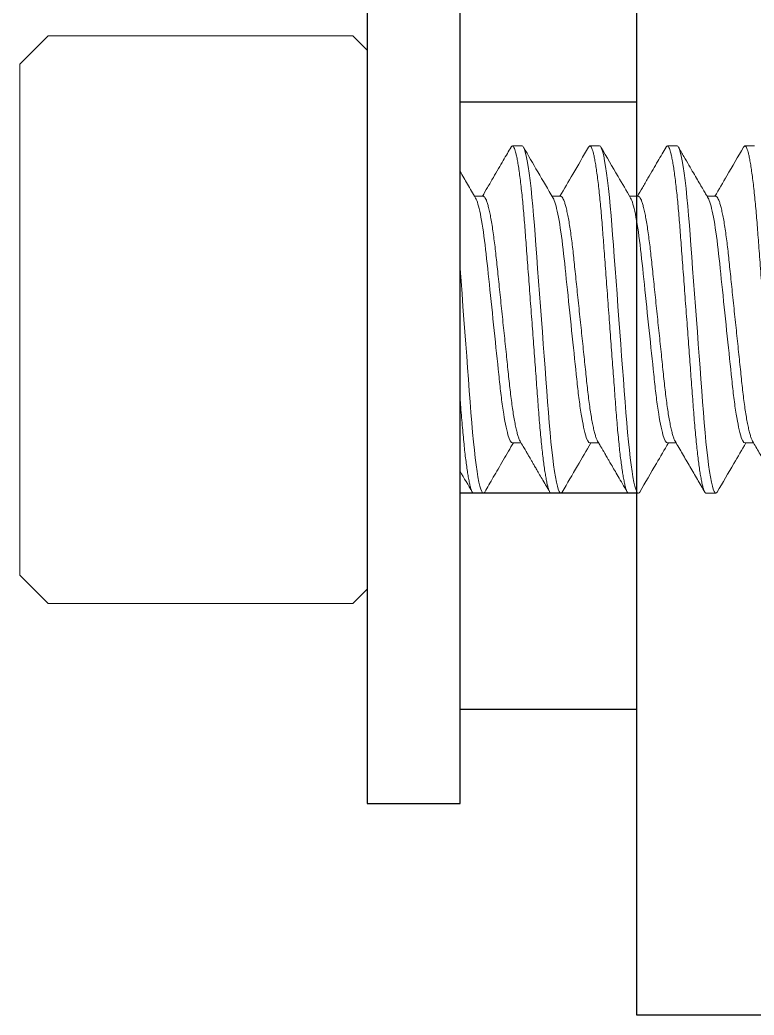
# Model space of a CAD drawing. Header units: inches. Extents: x -1 to 66.5, y -11.9 to 25.2.
# Drawn here: x 46.7561 to 46.9929, y 13.3646 to 13.6855 of the extents above; entities that cross this region are included whole.
import ezdxf

# ---------------------------------------------------------------- set-up
doc = ezdxf.new("R2010")
doc.units = ezdxf.units.IN
doc.header["$MEASUREMENT"] = 0
doc.linetypes.add('SLD-Solid', pattern=[0])
doc.layers.add('Fastener', color=134, linetype='Continuous')
doc.layers.add('Solenoid', color=6, linetype='Continuous')

msp = doc.modelspace()

# ---------------------------------------------------------------- linework, layer by layer
at = {"layer": 'Fastener'}
for p, q in [((46.86806, 13.71454), (46.86806, 13.43283)), ((46.89806, 13.43283), (46.89806, 13.71454)), ((46.86806, 13.43283), (46.89806, 13.43283))]:
    msp.add_line(p, q, dxfattribs=at)
at = {"layer": 'Fastener', "linetype": 'SLD-Solid', "lineweight": 15}
for p, q in [((46.76521, 13.68033), (46.75606, 13.67118)), ((46.86348, 13.68033), (46.76521, 13.68033)), ((46.86806, 13.67575), (46.86348, 13.68033)), ((46.86806, 13.67575), (46.86806, 13.58883)), ((46.75606, 13.58883), (46.75606, 13.67118)), ((46.91806, 13.64483), (46.91493, 13.64483)), ((46.94306, 13.64483), (46.93993, 13.64483)), ((46.96806, 13.64483), (46.96493, 13.64483)), ((46.99306, 13.64483), (46.98993, 13.64483)), ((46.90556, 13.62859), (46.90274, 13.62859)), ((46.93056, 13.62859), (46.92774, 13.62859)), ((46.95556, 13.62859), (46.95274, 13.62859)), ((46.98056, 13.62859), (46.97774, 13.62859)), ((46.75606, 13.50648), (46.75606, 13.58883)), ((46.86806, 13.58883), (46.86806, 13.5019)), ((46.91493, 13.54907), (46.91775, 13.54907)), ((46.93993, 13.54907), (46.94275, 13.54907)), ((46.96493, 13.54907), (46.96775, 13.54907)), ((46.98993, 13.54907), (46.99275, 13.54907)), ((46.90243, 13.53283), (46.90556, 13.53283)), ((46.92743, 13.53283), (46.93056, 13.53283)), ((46.95243, 13.53283), (46.95556, 13.53283)), ((46.97743, 13.53283), (46.98056, 13.53283)), ((46.75606, 13.50648), (46.76521, 13.49733)), ((46.86348, 13.49733), (46.86806, 13.5019)), ((46.76521, 13.49733), (46.86348, 13.49733))]:
    msp.add_line(p, q, dxfattribs=at)
at = {"layer": 'Fastener', "linetype": 'SLD-Solid', "lineweight": 15, "flags": 128}
for points in [[(46.931, 13.53324), (46.9308, 13.53295), (46.93056, 13.53283), (46.9303, 13.53297), (46.93002, 13.5334), (46.92974, 13.53412), (46.92944, 13.53515), (46.92914, 13.53648), (46.92883, 13.53811), (46.92854, 13.53992), (46.92824, 13.54197), (46.92795, 13.54425), (46.92766, 13.54673), (46.92738, 13.54941), (46.92709, 13.55243), (46.9268, 13.55561), (46.92654, 13.5589), (46.92628, 13.5623), (46.92601, 13.56588), (46.92574, 13.56962), (46.92546, 13.57329), (46.92518, 13.57708), (46.92489, 13.58095), (46.9246, 13.58487), (46.92431, 13.58883), (46.92399, 13.59302), (46.92369, 13.59719), (46.92338, 13.60128), (46.92308, 13.60527), (46.9228, 13.60912), (46.92252, 13.61282), (46.92227, 13.61615), (46.92203, 13.61933), (46.92178, 13.62242), (46.92151, 13.6254), (46.92124, 13.62825), (46.92094, 13.63108), (46.92063, 13.6337), (46.92032, 13.63608), (46.92001, 13.6382), (46.91969, 13.64004), (46.91939, 13.64159), (46.9191, 13.64277), (46.91883, 13.64368), (46.91856, 13.64433), (46.9183, 13.64471), (46.91806, 13.64483), (46.91806, 13.64483)], [(46.956, 13.53324), (46.9558, 13.53295), (46.95556, 13.53283), (46.9553, 13.53297), (46.95502, 13.5334), (46.95474, 13.53412), (46.95444, 13.53515), (46.95414, 13.53648), (46.95383, 13.53811), (46.95354, 13.53992), (46.95324, 13.54197), (46.95295, 13.54425), (46.95266, 13.54673), (46.95238, 13.54941), (46.95209, 13.55243), (46.9518, 13.55561), (46.95154, 13.5589), (46.95128, 13.5623), (46.95101, 13.56588), (46.95074, 13.56962), (46.95046, 13.57329), (46.95018, 13.57708), (46.94989, 13.58095), (46.9496, 13.58487), (46.94931, 13.58883), (46.94899, 13.59302), (46.94869, 13.59719), (46.94838, 13.60128), (46.94808, 13.60527), (46.9478, 13.60912), (46.94752, 13.61282), (46.94727, 13.61615), (46.94703, 13.61933), (46.94678, 13.62242), (46.94651, 13.6254), (46.94624, 13.62825), (46.94594, 13.63108), (46.94563, 13.6337), (46.94532, 13.63608), (46.94501, 13.6382), (46.94469, 13.64004), (46.94439, 13.64159), (46.9441, 13.64277), (46.94383, 13.64368), (46.94356, 13.64433), (46.9433, 13.64471), (46.94306, 13.64483), (46.94306, 13.64483)], [(46.981, 13.53324), (46.9808, 13.53295), (46.98056, 13.53283), (46.9803, 13.53297), (46.98002, 13.5334), (46.97974, 13.53412), (46.97944, 13.53515), (46.97914, 13.53648), (46.97883, 13.53811), (46.97854, 13.53992), (46.97824, 13.54197), (46.97795, 13.54425), (46.97766, 13.54673), (46.97738, 13.54941), (46.97709, 13.55243), (46.9768, 13.55561), (46.97654, 13.5589), (46.97628, 13.5623), (46.97601, 13.56588), (46.97574, 13.56962), (46.97546, 13.57329), (46.97518, 13.57708), (46.97489, 13.58095), (46.9746, 13.58487), (46.97431, 13.58883), (46.97399, 13.59302), (46.97369, 13.59719), (46.97338, 13.60128), (46.97308, 13.60527), (46.9728, 13.60912), (46.97252, 13.61282), (46.97227, 13.61615), (46.97203, 13.61933), (46.97178, 13.62242), (46.97151, 13.6254), (46.97124, 13.62825), (46.97094, 13.63108), (46.97063, 13.6337), (46.97032, 13.63608), (46.97001, 13.6382), (46.96969, 13.64004), (46.96939, 13.64159), (46.9691, 13.64277), (46.96883, 13.64368), (46.96856, 13.64433), (46.9683, 13.64471), (46.96806, 13.64483), (46.96806, 13.64483)], [(46.906, 13.53324), (46.9058, 13.53295), (46.90556, 13.53283), (46.9053, 13.53297), (46.90502, 13.5334), (46.90474, 13.53412), (46.90444, 13.53515), (46.90414, 13.53648), (46.90383, 13.53811), (46.90354, 13.53992), (46.90324, 13.54197), (46.90295, 13.54425), (46.90266, 13.54673), (46.90238, 13.54941), (46.90209, 13.55243), (46.9018, 13.55561), (46.90154, 13.5589), (46.90128, 13.5623), (46.90101, 13.56588), (46.90074, 13.56962), (46.90046, 13.57329), (46.90018, 13.57708), (46.89989, 13.58095), (46.8996, 13.58487), (46.89931, 13.58883), (46.89899, 13.59302), (46.89869, 13.59719), (46.89838, 13.60128), (46.89808, 13.60527), (46.89806, 13.60563)]]:
    msp.add_lwpolyline(points, dxfattribs=at)
at = {"layer": 'Fastener', "linetype": 'SLD-Solid', "lineweight": 15}
for points, knots in [([(46.91449, 13.64444), (46.9141, 13.64377), (46.91326, 13.64232), (46.91192, 13.64002), (46.91041, 13.63742), (46.90873, 13.63454), (46.90699, 13.63157), (46.90581, 13.62955), (46.90525, 13.62859)], [0, 0, 0, 0, 0.127459, 0.273038, 0.43669, 0.618357, 0.817973, 1, 1, 1, 1]), ([(46.92743, 13.53283), (46.92735, 13.53286), (46.92717, 13.53291), (46.9269, 13.53335), (46.92661, 13.53408), (46.92632, 13.5351), (46.92601, 13.53644), (46.92571, 13.53804), (46.92541, 13.53988), (46.92512, 13.54193), (46.92482, 13.5442), (46.92453, 13.54669), (46.92425, 13.54943), (46.92396, 13.55239), (46.92368, 13.55556), (46.92341, 13.55886), (46.92316, 13.56229), (46.92289, 13.56588), (46.92262, 13.56955), (46.92234, 13.57329), (46.92206, 13.57708), (46.92177, 13.58095), (46.92148, 13.58487), (46.92118, 13.58891), (46.92087, 13.59302), (46.92056, 13.59719), (46.92026, 13.60128), (46.91996, 13.60527), (46.91967, 13.60912), (46.9194, 13.61275), (46.91915, 13.61616), (46.91891, 13.61937), (46.91865, 13.62246), (46.91839, 13.62544), (46.91811, 13.62834), (46.91781, 13.63113), (46.9175, 13.63375), (46.91719, 13.63613), (46.91688, 13.63825), (46.91657, 13.64009), (46.91627, 13.6416), (46.91598, 13.64281), (46.9157, 13.64372), (46.91543, 13.64437), (46.91518, 13.64475), (46.91493, 13.64487), (46.9147, 13.64477), (46.91455, 13.64451), (46.91449, 13.64441)], [0, 0, 0, 0, 0.021662, 0.043686, 0.066022, 0.088616, 0.11141, 0.134342, 0.156034, 0.177737, 0.199398, 0.220961, 0.242374, 0.264864, 0.287073, 0.308947, 0.330516, 0.352339, 0.374503, 0.395667, 0.417042, 0.438577, 0.460221, 0.48192, 0.504932, 0.527878, 0.550696, 0.573322, 0.595699, 0.61777, 0.638257, 0.658614, 0.679288, 0.700253, 0.721466, 0.744181, 0.767062, 0.790044, 0.813064, 0.836056, 0.858955, 0.880405, 0.901664, 0.922686, 0.943424, 0.963839, 0.985501, 1, 1, 1, 1]), ([(46.92807, 13.62803), (46.92642, 13.63085), (46.92322, 13.63632), (46.92004, 13.64179), (46.9185, 13.64444)], [0, 0, 0, 0, 0.515851, 1, 1, 1, 1]), ([(46.93949, 13.64444), (46.9378, 13.64154), (46.93473, 13.63625), (46.93164, 13.63097), (46.93025, 13.62859)], [0, 0, 0, 0, 0.549896, 1, 1, 1, 1]), ([(46.95243, 13.53283), (46.95235, 13.53286), (46.95217, 13.53291), (46.9519, 13.53335), (46.95161, 13.53408), (46.95132, 13.5351), (46.95101, 13.53644), (46.95071, 13.53804), (46.95041, 13.53988), (46.95012, 13.54193), (46.94982, 13.5442), (46.94953, 13.54669), (46.94925, 13.54943), (46.94896, 13.55239), (46.94868, 13.55556), (46.94841, 13.55886), (46.94816, 13.56229), (46.94789, 13.56588), (46.94762, 13.56955), (46.94734, 13.57329), (46.94706, 13.57708), (46.94677, 13.58095), (46.94648, 13.58487), (46.94618, 13.58891), (46.94587, 13.59302), (46.94556, 13.59719), (46.94526, 13.60128), (46.94496, 13.60527), (46.94467, 13.60912), (46.9444, 13.61275), (46.94415, 13.61616), (46.94391, 13.61937), (46.94365, 13.62246), (46.94339, 13.62544), (46.94311, 13.62834), (46.94281, 13.63113), (46.9425, 13.63375), (46.94219, 13.63613), (46.94188, 13.63825), (46.94157, 13.64009), (46.94127, 13.6416), (46.94098, 13.64281), (46.9407, 13.64372), (46.94043, 13.64437), (46.94018, 13.64475), (46.93993, 13.64487), (46.9397, 13.64477), (46.93955, 13.64451), (46.93949, 13.64441)], [0, 0, 0, 0, 0.021664, 0.043689, 0.066026, 0.088621, 0.111416, 0.13435, 0.156042, 0.177747, 0.199408, 0.220972, 0.242386, 0.264878, 0.287088, 0.308963, 0.330533, 0.352357, 0.374522, 0.395687, 0.417063, 0.4386, 0.460245, 0.481945, 0.504958, 0.527906, 0.550725, 0.573352, 0.59573, 0.617802, 0.63829, 0.658649, 0.679323, 0.700289, 0.721503, 0.74422, 0.767102, 0.790086, 0.813107, 0.8361, 0.859, 0.880451, 0.901711, 0.922734, 0.943473, 0.963889, 0.985553, 1, 1, 1, 1]), ([(46.95307, 13.62803), (46.95172, 13.63034), (46.94852, 13.6358), (46.94534, 13.64128), (46.94349, 13.64444)], [0, 0, 0, 0, 0.422079, 1, 1, 1, 1]), ([(46.96449, 13.64444), (46.96407, 13.64372), (46.96319, 13.6422), (46.9618, 13.6398), (46.96027, 13.63718), (46.95861, 13.63433), (46.95692, 13.63144), (46.95579, 13.6295), (46.95525, 13.62859)], [0, 0, 0, 0, 0.1366309, 0.2877085, 0.4531892, 0.6330276, 0.827174, 1, 1, 1, 1]), ([(46.97743, 13.53283), (46.97735, 13.53286), (46.97717, 13.53291), (46.9769, 13.53335), (46.97661, 13.53408), (46.97632, 13.5351), (46.97601, 13.53644), (46.97571, 13.53804), (46.97541, 13.53988), (46.97512, 13.54193), (46.97482, 13.5442), (46.97453, 13.54669), (46.97425, 13.54943), (46.97396, 13.55239), (46.97368, 13.55556), (46.97341, 13.55886), (46.97316, 13.56229), (46.97289, 13.56588), (46.97262, 13.56955), (46.97234, 13.57329), (46.97206, 13.57708), (46.97177, 13.58095), (46.97148, 13.58487), (46.97118, 13.58891), (46.97087, 13.59302), (46.97056, 13.59719), (46.97026, 13.60128), (46.96996, 13.60527), (46.96967, 13.60912), (46.9694, 13.61275), (46.96915, 13.61616), (46.96891, 13.61937), (46.96865, 13.62246), (46.96839, 13.62544), (46.96811, 13.62834), (46.96781, 13.63113), (46.9675, 13.63375), (46.96719, 13.63613), (46.96688, 13.63825), (46.96657, 13.64009), (46.96627, 13.6416), (46.96598, 13.64281), (46.9657, 13.64372), (46.96543, 13.64437), (46.96518, 13.64475), (46.96493, 13.64487), (46.9647, 13.64477), (46.96455, 13.64451), (46.96449, 13.64441)], [0, 0, 0, 0, 0.021665, 0.043691, 0.06603, 0.088627, 0.111423, 0.134358, 0.156052, 0.177758, 0.199421, 0.220986, 0.242402, 0.264895, 0.287106, 0.308983, 0.330554, 0.35238, 0.374546, 0.395713, 0.41709, 0.438628, 0.460275, 0.481976, 0.504991, 0.52794, 0.55076, 0.573389, 0.595768, 0.617842, 0.638331, 0.658691, 0.679367, 0.700335, 0.72155, 0.744268, 0.767151, 0.790137, 0.813159, 0.836154, 0.859056, 0.880508, 0.901769, 0.922793, 0.943534, 0.963952, 0.985616, 1, 1, 1, 1]), ([(46.97807, 13.62803), (46.97786, 13.62838), (46.9774, 13.62917), (46.97662, 13.6305), (46.97568, 13.63211), (46.97456, 13.63402), (46.97328, 13.63622), (46.97184, 13.6387), (46.97022, 13.64148), (46.96909, 13.64342), (46.96849, 13.64444)], [0, 0, 0, 0, 0.06359, 0.144676, 0.24328, 0.359424, 0.493133, 0.644442, 0.813383, 1, 1, 1, 1]), ([(46.98949, 13.64444), (46.9877, 13.64136), (46.98463, 13.63608), (46.98154, 13.6308), (46.98025, 13.62859)], [0, 0, 0, 0, 0.582232, 1, 1, 1, 1]), ([(47.00243, 13.53283), (47.00235, 13.53286), (47.00217, 13.53291), (47.0019, 13.53335), (47.00161, 13.53408), (47.00132, 13.5351), (47.00101, 13.53644), (47.00071, 13.53804), (47.00041, 13.53988), (47.00012, 13.54193), (46.99982, 13.5442), (46.99953, 13.54669), (46.99925, 13.54943), (46.99896, 13.55239), (46.99868, 13.55556), (46.99841, 13.55886), (46.99816, 13.56229), (46.99789, 13.56588), (46.99762, 13.56955), (46.99734, 13.57329), (46.99706, 13.57708), (46.99677, 13.58095), (46.99648, 13.58487), (46.99618, 13.58891), (46.99587, 13.59302), (46.99556, 13.59719), (46.99526, 13.60128), (46.99496, 13.60527), (46.99467, 13.60912), (46.9944, 13.61275), (46.99415, 13.61616), (46.99391, 13.61937), (46.99365, 13.62246), (46.99339, 13.62544), (46.99311, 13.62834), (46.99281, 13.63113), (46.9925, 13.63375), (46.99219, 13.63613), (46.99188, 13.63825), (46.99157, 13.64009), (46.99127, 13.6416), (46.99098, 13.64281), (46.9907, 13.64372), (46.99043, 13.64437), (46.99018, 13.64475), (46.98993, 13.64487), (46.9897, 13.64477), (46.98955, 13.64451), (46.98949, 13.64441)], [0, 0, 0, 0, 0.021663, 0.043688, 0.066026, 0.088621, 0.111416, 0.134349, 0.156042, 0.177746, 0.199408, 0.220972, 0.242386, 0.264877, 0.287087, 0.308963, 0.330532, 0.352356, 0.374521, 0.395687, 0.417062, 0.438599, 0.460244, 0.481944, 0.504957, 0.527905, 0.550723, 0.573351, 0.595728, 0.617801, 0.638289, 0.658647, 0.679322, 0.700288, 0.721502, 0.744218, 0.7671, 0.790084, 0.813105, 0.836098, 0.858998, 0.880449, 0.901709, 0.922732, 0.943471, 0.963887, 0.985551, 1, 1, 1, 1]), ([(46.90307, 13.62803), (46.90219, 13.62952), (46.90052, 13.63238), (46.89885, 13.63524), (46.89806, 13.6366)], [0, 0, 0, 0, 0.2735344, 0.5226997, 0.5226997, 0.5226997, 0.5226997]), ([(46.91493, 13.54907), (46.91451, 13.54907), (46.91401, 13.54993), (46.91298, 13.55353), (46.91244, 13.55626), (46.91167, 13.56133), (46.91143, 13.56317), (46.91096, 13.56704), (46.91076, 13.56904), (46.91008, 13.57546), (46.90957, 13.58032), (46.90853, 13.59032), (46.90799, 13.59545), (46.907, 13.6049), (46.90659, 13.6091), (46.90565, 13.6168), (46.90513, 13.62024), (46.90407, 13.62545), (46.90354, 13.62721), (46.90307, 13.62803)], [0, 0, 0, 0, 0.125, 0.125, 0.25, 0.25, 0.3125, 0.3125, 0.375, 0.375, 0.5, 0.5, 0.625, 0.625, 0.75, 0.75, 0.875, 0.875, 1, 1, 1, 1]), ([(46.91742, 13.54963), (46.91742, 13.54964), (46.9173, 13.54979), (46.91706, 13.55037), (46.9167, 13.5514), (46.91633, 13.55277), (46.91596, 13.5544), (46.91559, 13.5563), (46.91523, 13.55844), (46.91487, 13.56081), (46.91453, 13.56338), (46.9142, 13.56612), (46.91388, 13.56899), (46.91357, 13.57201), (46.91324, 13.57517), (46.91289, 13.57846), (46.91254, 13.58185), (46.91217, 13.58532), (46.9118, 13.58885), (46.91143, 13.5924), (46.91106, 13.59593), (46.9107, 13.59938), (46.91035, 13.6027), (46.91002, 13.60585), (46.90971, 13.60882), (46.90941, 13.61164), (46.90908, 13.61432), (46.90873, 13.61688), (46.90838, 13.61926), (46.90801, 13.62143), (46.90763, 13.62335), (46.90726, 13.62499), (46.90689, 13.62633), (46.90653, 13.62736), (46.90619, 13.62807), (46.90586, 13.62851), (46.90566, 13.62856), (46.90556, 13.62859)], [0, 0, 0, 0, 0.0011037, 0.0306617, 0.060576, 0.0907305, 0.1204632, 0.1501923, 0.1797998, 0.2091707, 0.2387189, 0.2678013, 0.2963216, 0.3248703, 0.3539772, 0.3830139, 0.4123936, 0.4420065, 0.4717374, 0.5020078, 0.5321537, 0.5620535, 0.5915919, 0.620662, 0.6486647, 0.6767023, 0.7052794, 0.7343041, 0.7642111, 0.7943614, 0.8246333, 0.8549021, 0.8850435, 0.9144055, 0.9434181, 0.9719801, 1, 1, 1, 1]), ([(46.93993, 13.54907), (46.93951, 13.54907), (46.93901, 13.54993), (46.93798, 13.55353), (46.93744, 13.55626), (46.93667, 13.56133), (46.93643, 13.56317), (46.93596, 13.56704), (46.93576, 13.56904), (46.93508, 13.57545), (46.93457, 13.58031), (46.93353, 13.59032), (46.93299, 13.59545), (46.932, 13.6049), (46.93159, 13.6091), (46.93065, 13.6168), (46.93013, 13.62024), (46.92907, 13.62545), (46.92855, 13.62721), (46.92807, 13.62803)], [0, 0, 0, 0, 0.125, 0.125, 0.25, 0.25, 0.3125, 0.3125, 0.375, 0.375, 0.5, 0.5, 0.625, 0.625, 0.75, 0.75, 0.875, 0.875, 1, 1, 1, 1]), ([(46.94242, 13.54963), (46.94242, 13.54964), (46.9423, 13.54979), (46.94206, 13.55037), (46.9417, 13.5514), (46.94133, 13.55277), (46.94096, 13.5544), (46.94059, 13.5563), (46.94023, 13.55844), (46.93987, 13.56081), (46.93953, 13.56338), (46.9392, 13.56612), (46.93888, 13.56899), (46.93857, 13.57201), (46.93824, 13.57517), (46.93789, 13.57846), (46.93754, 13.58185), (46.93717, 13.58532), (46.9368, 13.58885), (46.93643, 13.5924), (46.93606, 13.59593), (46.9357, 13.59938), (46.93535, 13.6027), (46.93502, 13.60585), (46.93471, 13.60882), (46.93441, 13.61164), (46.93408, 13.61432), (46.93373, 13.61688), (46.93338, 13.61926), (46.93301, 13.62143), (46.93263, 13.62335), (46.93226, 13.62499), (46.93189, 13.62633), (46.93153, 13.62736), (46.93119, 13.62807), (46.93086, 13.62851), (46.93066, 13.62856), (46.93056, 13.62859)], [0, 0, 0, 0, 0.0010211, 0.0305816, 0.0604983, 0.0906554, 0.1203905, 0.1501221, 0.179732, 0.2091053, 0.238656, 0.2677408, 0.2962634, 0.3248145, 0.3539238, 0.3829629, 0.412345, 0.4419604, 0.4716938, 0.5019667, 0.532115, 0.5620173, 0.5915582, 0.6206306, 0.6486357, 0.6766756, 0.705255, 0.7342821, 0.7641916, 0.7943444, 0.8246187, 0.8548902, 0.885034, 0.9143984, 0.9434134, 0.9719777, 1, 1, 1, 1]), ([(46.96493, 13.54907), (46.96451, 13.54907), (46.96401, 13.54993), (46.96298, 13.55353), (46.96244, 13.55626), (46.96167, 13.56133), (46.96143, 13.56317), (46.96096, 13.56704), (46.96076, 13.56904), (46.96008, 13.57545), (46.95957, 13.58031), (46.95853, 13.59032), (46.95799, 13.59545), (46.957, 13.6049), (46.95659, 13.6091), (46.95565, 13.6168), (46.95513, 13.62024), (46.95407, 13.62545), (46.95355, 13.62721), (46.95307, 13.62803)], [0, 0, 0, 0, 0.125, 0.125, 0.25, 0.25, 0.3125, 0.3125, 0.375, 0.375, 0.5, 0.5, 0.625, 0.625, 0.75, 0.75, 0.875, 0.875, 1, 1, 1, 1]), ([(46.96742, 13.54963), (46.96742, 13.54964), (46.9673, 13.54979), (46.96706, 13.55037), (46.9667, 13.5514), (46.96633, 13.55277), (46.96596, 13.5544), (46.96559, 13.5563), (46.96523, 13.55844), (46.96487, 13.56081), (46.96453, 13.56338), (46.9642, 13.56612), (46.96388, 13.56899), (46.96357, 13.57201), (46.96324, 13.57517), (46.96289, 13.57846), (46.96254, 13.58185), (46.96217, 13.58532), (46.9618, 13.58885), (46.96143, 13.5924), (46.96106, 13.59593), (46.9607, 13.59938), (46.96035, 13.6027), (46.96002, 13.60585), (46.95971, 13.60882), (46.95941, 13.61164), (46.95908, 13.61432), (46.95873, 13.61688), (46.95838, 13.61926), (46.95801, 13.62143), (46.95763, 13.62335), (46.95726, 13.62499), (46.95689, 13.62633), (46.95653, 13.62736), (46.95619, 13.62807), (46.95586, 13.62851), (46.95566, 13.62856), (46.95556, 13.62859)], [0, 0, 0, 0, 0.001056, 0.030616, 0.060531, 0.090687, 0.120421, 0.150152, 0.179761, 0.209133, 0.238683, 0.267767, 0.296288, 0.324838, 0.353947, 0.382985, 0.412366, 0.44198, 0.471712, 0.501984, 0.532132, 0.562033, 0.591573, 0.620644, 0.648648, 0.676687, 0.705265, 0.734291, 0.7642, 0.794352, 0.824625, 0.854895, 0.885038, 0.914401, 0.943415, 0.971979, 1, 1, 1, 1]), ([(46.98993, 13.54907), (46.98951, 13.54907), (46.98901, 13.54993), (46.98798, 13.55353), (46.98744, 13.55626), (46.98667, 13.56133), (46.98643, 13.56317), (46.98596, 13.56704), (46.98576, 13.56904), (46.98508, 13.57545), (46.98457, 13.58031), (46.98353, 13.59032), (46.98299, 13.59545), (46.982, 13.6049), (46.98159, 13.6091), (46.98065, 13.6168), (46.98013, 13.62023), (46.97907, 13.62545), (46.97855, 13.62721), (46.97807, 13.62803)], [0, 0, 0, 0, 0.125, 0.125, 0.25, 0.25, 0.3125, 0.3125, 0.375, 0.375, 0.5, 0.5, 0.625, 0.625, 0.75, 0.75, 0.875, 0.875, 1, 1, 1, 1]), ([(46.99243, 13.54963), (46.99242, 13.54964), (46.9923, 13.54979), (46.99206, 13.55037), (46.9917, 13.5514), (46.99133, 13.55277), (46.99096, 13.5544), (46.99059, 13.5563), (46.99023, 13.55844), (46.98987, 13.56081), (46.98953, 13.56338), (46.9892, 13.56612), (46.98888, 13.56899), (46.98857, 13.57201), (46.98824, 13.57517), (46.98789, 13.57846), (46.98754, 13.58185), (46.98717, 13.58532), (46.9868, 13.58885), (46.98643, 13.5924), (46.98606, 13.59593), (46.9857, 13.59938), (46.98535, 13.6027), (46.98502, 13.60585), (46.98471, 13.60882), (46.98441, 13.61164), (46.98408, 13.61432), (46.98373, 13.61688), (46.98338, 13.61926), (46.98301, 13.62143), (46.98263, 13.62335), (46.98226, 13.62499), (46.98189, 13.62633), (46.98153, 13.62736), (46.98119, 13.62807), (46.98086, 13.62851), (46.98066, 13.62856), (46.98056, 13.62859)], [0, 0, 0, 0, 0.0013524, 0.0309032, 0.0608099, 0.090957, 0.1206823, 0.150404, 0.1800041, 0.2093676, 0.2389086, 0.2679837, 0.2964969, 0.3250385, 0.3541381, 0.3831676, 0.41254, 0.4421455, 0.471869, 0.5021319, 0.5322702, 0.5621626, 0.5916936, 0.6207565, 0.6487522, 0.6767829, 0.7053528, 0.7343703, 0.7642699, 0.7944126, 0.8246769, 0.8549383, 0.8850722, 0.9144268, 0.9434322, 0.971987, 1, 1, 1, 1]), ([(46.90243, 13.53283), (46.90235, 13.53286), (46.90217, 13.53291), (46.9019, 13.53335), (46.90161, 13.53408), (46.90132, 13.5351), (46.90101, 13.53644), (46.90071, 13.53804), (46.90041, 13.53988), (46.90012, 13.54193), (46.89982, 13.5442), (46.89953, 13.54669), (46.89925, 13.54943), (46.89896, 13.55239), (46.89868, 13.55556), (46.89841, 13.55886), (46.89821, 13.56158), (46.89809, 13.56318), (46.89806, 13.56363)], [0, 0, 0, 0, 0.021662, 0.0436855, 0.0660212, 0.0886149, 0.1114084, 0.1343402, 0.1560315, 0.1777344, 0.1993942, 0.2209568, 0.2423695, 0.2648595, 0.2870678, 0.3089421, 0.33051, 0.3387077, 0.3387077, 0.3387077, 0.3387077]), ([(46.906, 13.53322), (46.90644, 13.53399), (46.90737, 13.53558), (46.90881, 13.53806), (46.91036, 13.54071), (46.912, 13.54353), (46.91364, 13.54634), (46.91473, 13.5482), (46.91524, 13.54907)], [0, 0, 0, 0, 0.145434, 0.301781, 0.469006, 0.647064, 0.835911, 1, 1, 1, 1]), ([(46.91742, 13.54963), (46.91775, 13.54908), (46.91834, 13.54806), (46.91917, 13.54665), (46.91985, 13.54549), (46.92039, 13.54456), (46.92079, 13.54387), (46.92112, 13.5433), (46.92149, 13.54267), (46.922, 13.5418), (46.92268, 13.54063), (46.92353, 13.53918), (46.92454, 13.53744), (46.92571, 13.53543), (46.92655, 13.53399), (46.92699, 13.53322)], [0, 0, 0, 0, 0.10074, 0.186625, 0.257628, 0.313728, 0.356495, 0.384119, 0.41754, 0.471645, 0.542917, 0.63137, 0.737019, 0.859887, 1, 1, 1, 1]), ([(46.931, 13.53322), (46.93264, 13.53604), (46.93571, 13.54133), (46.9388, 13.54661), (46.94024, 13.54907)], [0, 0, 0, 0, 0.533694, 1, 1, 1, 1]), ([(46.94242, 13.54963), (46.94265, 13.54923), (46.94309, 13.54849), (46.94371, 13.54743), (46.94425, 13.54651), (46.9447, 13.54573), (46.94511, 13.54503), (46.94553, 13.54431), (46.94611, 13.54332), (46.94689, 13.54198), (46.94791, 13.54023), (46.94911, 13.53817), (46.95049, 13.5358), (46.95147, 13.53411), (46.95199, 13.53322)], [0, 0, 0, 0, 0.0726126, 0.1368827, 0.1927979, 0.2403477, 0.2796129, 0.3211904, 0.3723655, 0.4601493, 0.5667815, 0.6922831, 0.8366798, 1, 1, 1, 1]), ([(46.95599, 13.53322), (46.95779, 13.53629), (46.96086, 13.54158), (46.96395, 13.54686), (46.96524, 13.54907)], [0, 0, 0, 0, 0.58233, 1, 1, 1, 1]), ([(46.96742, 13.54963), (46.96822, 13.54827), (46.96982, 13.54554), (46.97221, 13.54143), (46.97461, 13.53732), (46.9762, 13.53458), (46.977, 13.53321)], [0, 0, 0, 0, 0.2495101, 0.4993295, 0.7494846, 1, 1, 1, 1]), ([(46.98099, 13.53322), (46.98278, 13.53629), (46.98586, 13.54158), (46.98895, 13.54686), (46.99024, 13.54907)], [0, 0, 0, 0, 0.582331, 1, 1, 1, 1]), ([(46.99243, 13.54962), (46.99315, 13.54839), (46.99464, 13.54585), (46.99667, 13.54236), (46.99855, 13.53913), (47.00025, 13.53621), (47.0014, 13.53423), (47.00199, 13.53322)], [0, 0, 0, 0, 0.225404, 0.466834, 0.636951, 0.814603, 1, 1, 1, 1])]:
    msp.add_open_spline(points, degree=3, knots=knots, dxfattribs=at)
msp.add_open_spline([(46.89806, 13.53998), (46.89937, 13.53773), (46.90068, 13.53547), (46.90199, 13.53322)], degree=3, dxfattribs=at)
at = {"layer": 'Solenoid'}
for p, q in [((46.95506, 13.36462), (46.95506, 15.83662)), ((46.89806, 13.46312), (46.89806, 13.71454)), ((46.95506, 13.65892), (46.89806, 13.65892)), ((46.89806, 13.53292), (46.89806, 13.65892)), ((46.95506, 13.53292), (46.89806, 13.53292)), ((46.95506, 13.46312), (46.89806, 13.46312)), ((47.45506, 13.36462), (46.95506, 13.36462))]:
    msp.add_line(p, q, dxfattribs=at)

doc.saveas('drawing.dxf')
